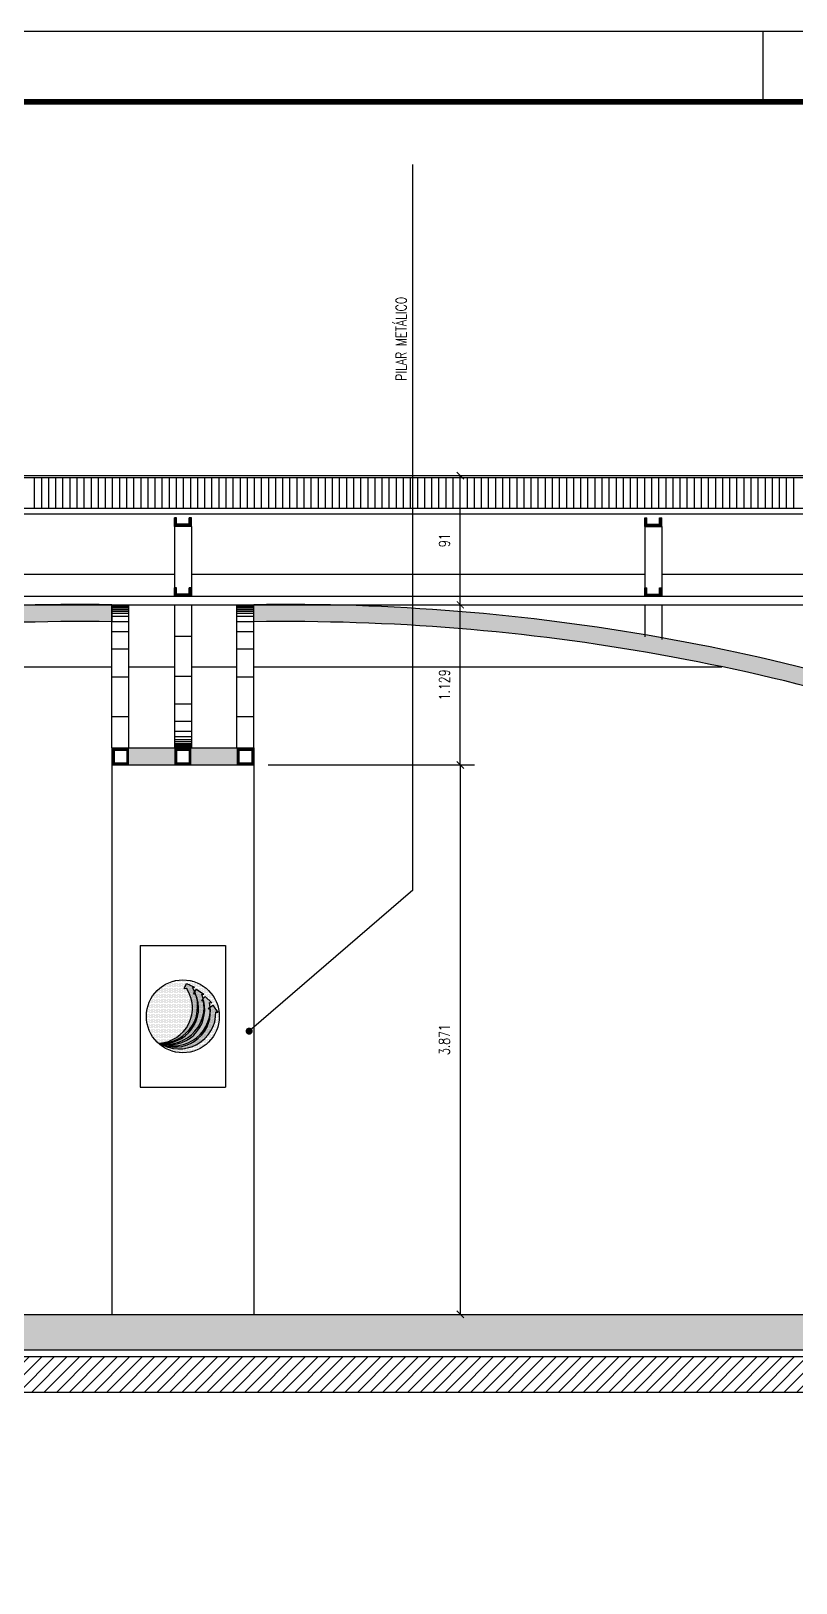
# Model space of a CAD drawing. Extents: x 231.8 to 328.5, y 64.7 to 125.7.
# Drawn here: x 294.85 to 300.24, y 82.26 to 93.19 of the extents above; entities that cross this region are included whole.
import ezdxf

# ---------------------------------------------------------------- set-up
doc = ezdxf.new("R2010")
doc.units = 0
doc.header["$LTSCALE"] = 0.1
doc.header["$MEASUREMENT"] = 0
doc.header["$PDMODE"] = 3
doc.layers.get('0').update_dxf_attribs({"linetype": 'CONTINUOUS'})
doc.layers.get('DEFPOINTS').update_dxf_attribs({"linetype": 'CONTINUOUS'})
for name, color, linetype in [('1', 7, 'CONTINUOUS'), ('ATERRO', 250, 'CONTINUOUS'), ('CALHA', 1, 'CONTINUOUS'), ('COBERTURA', 1, 'CONTINUOUS'), ('CONTRAPISO', 64, 'CONTINUOUS'), ('CONTRAPISO1', 7, 'CONTINUOUS'), ('COTAS', 1, 'CONTINUOUS'), ('ESTRUTURA_METÁLICA', 250, 'CONTINUOUS'), ('INDIC', 1, 'CONTINUOUS'), ('PISO', 250, 'CONTINUOUS'), ('PRANCHA', 15, 'CONTINUOUS'), ('TEXTO_PISO_ÁREA', 1, 'CONTINUOUS')]:
    doc.layers.add(name, color=color, linetype=linetype)
doc.styles.add('STYLE1', font='romans.shx', dxfattribs={"width": 0.75, "height": 0.075})
doc.dimstyles.get("Standard").update_dxf_attribs({"dimtxt": 0.18, "dimasz": 0.18, "dimexe": 0.18, "dimexo": 0.0625, "dimgap": 0.09, "dimtad": 0, "dimtih": 1, "dimtoh": 1, "dimdec": 4, "dimzin": 0, "dimdsep": 46, "dimtxsty": 'Standard', "dimcen": 0.09, "dimadec": 0, "dimazin": 0, "dimtfac": 1, "dimtdec": 4, "dimtofl": 0, "dimtmove": 0, "dimatfit": 3, "dimfxl": 1, "dimtolj": 1, "dimtzin": 0, "dimarcsym": 0})

# ---------------------------------------------------------------- blocks, each defined once
blk = doc.blocks.new('LOGO2')
h = blk.add_hatch()
h.set_pattern_fill('DOTS', color=142, scale=0.1406047053533399, style=0)
h.set_pattern_definition([(0, (-113.5994668632571, -38.83720869109546), (0.004393897042291872, 0.008787794084583744), [0, -0.008787794084583744])])
h.paths.add_polyline_path([(-0.2568859004041713, 0, 1), (0.2568859004041997, 0, 1)])
h.paths.add_polyline_path([(-0.1669609380720374, -0.1885907443810311, 4.985629517762175e-05), (-0.1669114954071347, -0.1885879678172273, -9.302417994409689e-05), (-0.1670032412278601, -0.1885770110675082, 1.169002428223269e-05), (-0.166993032744017, -0.188583585936513, 3.165775487583334e-05)], flags=16)
h.paths.add_polyline_path([(0.08928511587282628, 0.1577615561193255), (0.074148812675503, 0.1583604855545389), (0.08340909513259476, 0.1728039796749528, -0.01555125069868688)], flags=16)
h.paths.add_polyline_path([(0.131526413042792, 0.1106614895159481), (0.1579616549080924, 0.1392912022845252), (0.2036073131861258, 0.09492120699624707), (0.1887709578084582, 0.0981610170533429, -0.04833962993037491), (0.1931100041027207, 0.04825538017178133), (0.1936666366125337, 0.04802609960434268, -0.5803245749399369), (-0.1666919044182009, -0.1887739768360035, 0.0001785599994759803), (-0.1665207511369715, -0.1888454372163579, 0.5803612599674147), (0.1469139580413525, 0.1073013163622392)])
at = {"layer": '1'}
blk.add_hatch(color=96, dxfattribs=at).paths.add_polyline_path([(0.06804305880763195, 0.2031286689538376), (0.08308842789404025, 0.2051903864791171), (0.02496509862629637, 0.2311499934937586), (0.009992056236313829, 0.1951737448390247), (0.02559638007062404, 0.1973120578132352, -0.5803612599674859), (-0.1668323892957631, -0.18858350486272, 0.5321307491778821), (0.08928511587282628, 0.1577615561193255), (0.074148812675503, 0.1583604855545389), (0.08340909513259476, 0.1728039796749528, 0.03276374935495142)])
h = blk.add_hatch(color=240, dxfattribs=at)
edge = h.paths.add_edge_path()
edge.add_line((0.07414881267538931, 0.1583604855544536), (0.0951809932916774, 0.1911649036138243))
edge.add_line((0.0951809932916774, 0.1911649036138101), (0.1478706084356531, 0.1554433826846235))
edge.add_line((0.1478706084356531, 0.1554433826846235), (0.1326965087947372, 0.156043807689926))
edge.add_arc((-0.1104470408379825, 0.06486315131633091), 0.2596780657366896, -102.58885146852668, 20.556422306076627, ccw=False)
edge.add_arc((-0.1375113962388355, 0.05798195211325208), 0.2483165142426628, 263.1693987395513, 383.6862751512488)
edge.add_line((0.089886649569479, 0.1577377539906024), (0.07414881267553142, 0.1583604855545246))
h = blk.add_hatch(color=96, dxfattribs=at)
h.paths.add_polyline_path([(0.1579616549080924, 0.1392912022845394), (0.1426951303509441, 0.1227573564709701, -0.01490974080014694), (0.1456955902310426, 0.1075673709413252), (0.1469139580413525, 0.1073013163622392, -0.5803612599674779), (-0.1665207511369999, -0.1888454372163579, 0.5321307491778573), (0.1931100041027491, 0.04825538017176711), (0.1791035428115606, 0.05402473308602396), (0.1927672941813512, 0.0644011126133961, 0.03276374935493968), (0.1887709578084298, 0.0981610170533429), (0.2036073131861258, 0.09492120699624707)])
h.paths.add_polyline_path([(0.1426951303509441, 0.1227573564709701), (0.1315264130428204, 0.1106614895160334), (0.1456955902310426, 0.1075673709413252, 0.01490974080014694)], flags=16)
h = blk.add_hatch(color=240, dxfattribs=at)
edge = h.paths.add_edge_path()
edge.add_line((0.2332809749576086, 0.03170869482769945), (0.2473224113931849, 0.02592493542299223))
edge.add_line((0.2473224113932133, 0.02592493542299223), (0.2101369900131829, 0.07759182073945681))
edge.add_line((0.2101369900131544, 0.07759182073945681), (0.1791035428115322, 0.05402473308600975))
edge.add_line((0.1791035428115322, 0.05402473308602396), (0.1936666366143527, 0.04802609960360371))
edge.add_arc((-0.05416931935579328, 0.03258491522956319), 0.2483165142426628, -116.9517254616157, 3.5651509498642895, ccw=False)
edge.add_arc((-0.02638959647447336, 0.02973583952520187), 0.2596780657366896, 237.2900243303021, 360.4352981046857)
at = {"color": 142}
blk.add_circle((0, 0), 0.2568859004041864, dxfattribs=at)
at = {"layer": '1', "color": 96}
for p, q in [((0.009992056236228564, 0.195173744838911), (0.02496509862626795, 0.2311499934937444)), ((0.02496509862626795, 0.2311499934937444), (0.08308842789398341, 0.2051903864791171)), ((0.009992056236370672, 0.1951737448390389), (0.02559638007065246, 0.1973120578132352)), ((0.06804305880760353, 0.2031286689538376), (0.08308842789398341, 0.2051903864791171)), ((0.1315264130427636, 0.1106614895159481), (0.1579616549080924, 0.1392912022845252)), ((0.1315264130429341, 0.110661489516005), (0.1469139580413241, 0.1073013163622392)), ((0.1579616549080924, 0.1392912022845252), (0.2036073131861258, 0.09492120699624707)), ((0.1887709578084298, 0.0981610170533429), (0.2036073131861258, 0.09492120699624707))]:
    blk.add_line(p, q, dxfattribs=at)
at = {"layer": '1', "color": 240}
for p, q in [((0.07414881267538931, 0.1583604855544536), (0.0951809932916774, 0.1911649036138101)), ((0.07414881267553142, 0.1583604855545246), (0.089886649569479, 0.1577377539906024)), ((0.0951809932916774, 0.1911649036138101), (0.1478706084356531, 0.1554433826846235)), ((0.1326965087947372, 0.156043807689926), (0.1478706084356531, 0.1554433826846235)), ((0.1791035428115322, 0.05402473308602396), (0.2101369900131544, 0.07759182073945681)), ((0.1791035428115322, 0.05402473308602396), (0.1936666366143243, 0.0480260996035895)), ((0.2101369900131544, 0.07759182073945681), (0.2473224113931849, 0.02592493542299223)), ((0.2332809749576086, 0.03170869482769945), (0.2473224113931849, 0.02592493542299223))]:
    blk.add_line(p, q, dxfattribs=at)
for centre, radius, start, end in [((-0.1375113962388355, 0.05798195211325208), 0.2483165142426628, 263.1693987395513, 23.68627515124875), ((-0.1104470408380109, 0.06486315131633091), 0.2596780657366896, 257.4111485314732, 20.55642230607669), ((-0.05416931935579328, 0.03258491522956319), 0.2483165142426628, 243.0482745383843, 3.565150949864321), ((-0.02638959647444494, 0.02973583952520187), 0.2596780657366896, 237.2900243303021, 0.4352981046857129)]:
    blk.add_arc(centre, radius, start, end, dxfattribs=at)
at = {"layer": '1', "color": 96}
for centre, radius, start, end in [((-0.1554145695912723, 0.0708434236122315), 0.2596780657366896, 267.4799417415421, 30.62521551614551), ((-0.1808590513038837, 0.0593365306296505), 0.2483165142426628, 273.2381919496201, 33.75506836131757), ((-0.09440537502706547, 0.04876866963368798), 0.2483165142426628, 253.1170677484373, 13.63394416013477), ((-0.06655539490418505, 0.05082021609673859), 0.2596780657366896, 247.3588175403592, 10.50409131496271)]:
    blk.add_arc(centre, radius, start, end, dxfattribs=at)
blk = doc.blocks.new('_ARCHTICK')
at = {"color": 0, "linetype": 'ByBlock', "const_width": 0.15}
blk.add_lwpolyline([(-0.5, -0.5), (0.5, 0.5)], dxfattribs=at)
blk = doc.blocks.new('*D207')
at = {"color": 1, "linetype": 'ByBlock'}
for p, q in [((296.5164198995582, 88.02217440926498), (297.9717275605192, 88.02217440926498)), ((297.8717275605192, 88.02217440926498), (297.8717275605192, 84.15081035262688)), ((296.5164198995581, 84.15081035262688), (297.9717275605192, 84.15081035262688))]:
    blk.add_line(p, q, dxfattribs=at)
at = {"layer": 'DEFPOINTS', "color": 0, "linetype": 'ByBlock'}
for p in [(296.4164198995582, 88.02217440926498), (296.4164198995581, 84.15081035262688), (297.8717275605192, 84.15081035262688)]:
    blk.add_point(p, dxfattribs=at)
at = {"color": 1, "linetype": 'ByBlock', "xscale": 0.05, "yscale": 0.05, "zscale": 0.05}
for p, rotation in [((297.8717275605192, 88.02217440926498), 90), ((297.8717275605192, 84.15081035262688), 270)]:
    blk.add_blockref('_ARCHTICK', p, dxfattribs=dict(at, rotation=rotation))
at = {"color": 60, "linetype": 'ByBlock', "insert": (297.7592275605192, 86.08649238094593), "char_height": 0.075, "attachment_point": 5, "rotation": 90, "style": 'STYLE1'}
blk.add_mtext('\\A1;3.871', dxfattribs=at)
blk = doc.blocks.new('*D208')
at = {"color": 1, "linetype": 'ByBlock'}
blk.add_line((297.8717275605192, 88.02217440926498), (297.8717275605192, 89.15081035262685), dxfattribs=at)
at = {"layer": 'DEFPOINTS', "color": 0, "linetype": 'ByBlock'}
for p in [(297.8717275605192, 89.15081035262685), (297.8717275605192, 89.15081035262685), (297.8717275605192, 88.02217440926498)]:
    blk.add_point(p, dxfattribs=at)
at = {"color": 1, "linetype": 'ByBlock', "xscale": 0.05, "yscale": 0.05, "zscale": 0.05}
for p, rotation in [((297.8717275605192, 89.15081035262685), 90), ((297.8717275605192, 88.02217440926498), 270)]:
    blk.add_blockref('_ARCHTICK', p, dxfattribs=dict(at, rotation=rotation))
at = {"color": 60, "linetype": 'ByBlock', "insert": (297.7592275605192, 88.58649238094591), "char_height": 0.075, "attachment_point": 5, "rotation": 90, "style": 'STYLE1'}
blk.add_mtext('\\A1;1.129', dxfattribs=at)
blk = doc.blocks.new('*D209')
at = {"color": 1, "linetype": 'ByBlock'}
blk.add_line((297.8717275605192, 89.15081035262685), (297.8717275605192, 90.06081035262311), dxfattribs=at)
at = {"layer": 'DEFPOINTS', "color": 0, "linetype": 'ByBlock'}
for p in [(297.8717275605192, 90.06081035262311), (297.8717275605192, 90.06081035262311), (297.8717275605192, 89.15081035262685)]:
    blk.add_point(p, dxfattribs=at)
at = {"color": 1, "linetype": 'ByBlock', "xscale": 0.05, "yscale": 0.05, "zscale": 0.05}
for p, rotation in [((297.8717275605192, 90.06081035262311), 90), ((297.8717275605192, 89.15081035262685), 270)]:
    blk.add_blockref('_ARCHTICK', p, dxfattribs=dict(at, rotation=rotation))
at = {"color": 60, "linetype": 'ByBlock', "insert": (297.7592275605192, 89.60581035262497), "char_height": 0.075, "attachment_point": 5, "rotation": 90, "style": 'STYLE1'}
blk.add_mtext('\\A1;91', dxfattribs=at)

msp = doc.modelspace()

# ---------------------------------------------------------------- hatches: boundary and pattern name
at = {"layer": 'ATERRO'}
h = msp.add_hatch(dxfattribs=at)
h.set_pattern_fill('ANSI31', color=256, scale=0.5, style=0)
h.set_pattern_definition([(45, (0, 0), (-0.04419417382415922, 0.04419417382415922), [])])
h.paths.add_polyline_path([(308.0617266940718, 83.85081035262671), (282.6034071976659, 83.85081035262705), (282.6034071976659, 83.60081035262705), (308.002934392641, 83.60081035262671)])
at = {"layer": 'CONTRAPISO1'}
h = msp.add_hatch(dxfattribs=at)
h.set_pattern_fill('AR-CONC', color=256, scale=0.02, style=0)
h.set_pattern_definition([(50, (0, 0), (0.1434520365201507, -0.01255042699651902), [0.015, -0.165]), (355, (0, 0), (-0.0277502667226, 0.1504384267400024), [0.012, -0.132]), (100.4514, (0.011954336, -0.001045868), (0.1157018763428043, 0.1378879084121907), [0.012748038, -0.1402284224]), (46.18420000000001, (0, 0.04), (0.2134482097251289, -0.03310380286580362), [0.0225, -0.2475]), (96.6356, (0.017787349, 0.0372413386), (0.1869325411097407, 0.1948235741800884), [0.0191220576, -0.2103426]), (351.1842, (0, 0.04), (0.1869323890267254, 0.1948237201850649), [0.018, -0.198]), (21, (0.02, 0.03), (0.1193814104236923, -0.08052377813306777), [0.015, -0.165]), (326.0000000000001, (0.02, 0.03), (0.04866306638431635, 0.1450300090093706), [0.012, -0.132]), (71.4514, (0.0299484466, 0.0232896788), (0.168044525716298, 0.06450609934199047), [0.012748038, -0.1402284224]), (37.50000000000001, (0, 0), (0.002431971063458134, 0.0665787707662623), [0, -0.1304, 0, -0.134, 0, -0.1325]), (7.499999999999999, (0, 0), (0.05261390748842972, 0.07888234237647206), [0, -0.0764, 0, -0.1274, 0, -0.0505]), (327.5, (-0.0446, 0), (0.1067644872344818, -0.00451097434687596), [0, -0.05, 0, -0.156, 0, -0.207]), (317.5, (-0.0646, 0), (0.1166372338684772, 0.02002099646646353), [0, -0.065, 0, -0.1036, 0, -0.147])])
h.paths.add_polyline_path([(308.1322774557886, 84.15081035262686), (283.6564198995582, 84.15081035262688), (283.6564198995582, 84.05081035262685), (282.6034071976659, 84.05081035262684), (282.6034071976659, 83.90081035262705), (308.073485154358, 83.90081035262705)])
at = {"layer": 'ESTRUTURA_METÁLICA'}
for points in [[(295.976419899558, 89.76350714826393), (295.9614198995581, 89.7635071482639), (295.961419899558, 89.71820789453719), (295.8714198995581, 89.71820789453727), (295.8714198995581, 89.76350714826393), (295.856419899558, 89.76350714826395), (295.856419899558, 89.70320789453726), (295.9764198995581, 89.70320789453723)], [(299.1714198995581, 89.76350714826383), (299.1864198995581, 89.7635071482638), (299.1864198995581, 89.71820789453709), (299.2764198995581, 89.71820789453717), (299.2764198995581, 89.76350714826383), (299.2914198995582, 89.76350714826386), (299.2914198995582, 89.70320789453716), (299.171419899558, 89.70320789453713)], [(295.976419899558, 89.27110960634991), (295.9614198995581, 89.27110960634988), (295.961419899558, 89.22581035262317), (295.8714198995581, 89.22581035262326), (295.8714198995581, 89.27110960634991), (295.856419899558, 89.27110960634994), (295.856419899558, 89.21081035262324), (295.9764198995581, 89.21081035262321)], [(299.1714198995581, 89.27110960634981), (299.1864198995581, 89.27110960634978), (299.1864198995581, 89.22581035262307), (299.2764198995581, 89.22581035262316), (299.2764198995581, 89.27110960634981), (299.2914198995582, 89.27110960634984), (299.2914198995582, 89.21081035262314), (299.171419899558, 89.21081035262311)], [(295.416419899558, 89.03079601913512), (295.416419899558, 89.15081035262686), (294.9532056577293, 89.15081035262686, 0.088120320529027), (289.7864198995582, 88.15081035262314), (289.7864198995582, 88.14217440926498), (289.7864198995582, 88.02217440926128, -0.09669370616896684)], [(296.8796341413873, 89.15081035262685), (296.4164198995582, 89.15081035262685), (296.4164198995582, 89.03079601913512, -0.09669370616896623), (302.046419899558, 88.02217440926128), (302.046419899558, 88.14217440926498), (302.046419899558, 88.15081035262314, 0.08812032052901991)]]:
    msp.add_hatch(color=256, dxfattribs=at).paths.add_polyline_path(points)
h = msp.add_hatch(color=256, dxfattribs=at)
h.paths.add_polyline_path([(296.4164198995581, 88.14217440926498), (296.296419899558, 88.142174409265), (295.5364198995582, 88.14217440926498), (295.416419899558, 88.14217440926498), (295.416419899558, 88.02217440926498), (295.5364198995582, 88.02217440926498), (296.296419899558, 88.02217440926498), (296.4164198995582, 88.02217440926498)])
h.paths.add_polyline_path([(295.5214198995582, 88.03717440926498), (295.4314198995581, 88.03717440926499), (295.431419899558, 88.12717440926498), (295.5214198995582, 88.12717440926498)], flags=16)
h.paths.add_polyline_path([(295.871419899558, 88.127174409265), (295.9614198995581, 88.12717440926498), (295.9614198995582, 88.03717440926498), (295.871419899558, 88.03717440926498)], flags=16)
h.paths.add_polyline_path([(296.311419899558, 88.127174409265), (296.4014198995581, 88.12717440926498), (296.4014198995582, 88.03717440926498), (296.311419899558, 88.03717440926498)], flags=16)
h = msp.add_hatch(color=256, dxfattribs=at)
h.paths.add_polyline_path([(295.5364198995582, 88.14217440926501), (295.416419899558, 88.14217440926498), (295.416419899558, 88.02217440926498), (295.5364198995582, 88.02217440926498)])
h.paths.add_polyline_path([(295.5214198995582, 88.03717440926499), (295.4314198995581, 88.03717440926499), (295.431419899558, 88.12717440926498), (295.5214198995582, 88.127174409265)], flags=16)
h = msp.add_hatch(color=256, dxfattribs=at)
h.paths.add_polyline_path([(295.9764198995582, 88.14217440926498), (295.856419899558, 88.142174409265), (295.8564198995581, 88.02217440926498), (295.9764198995581, 88.02217440926498)])
h.paths.add_polyline_path([(295.9614198995581, 88.12717440926498), (295.9614198995582, 88.03717440926498), (295.8714198995581, 88.03717440926498), (295.8714198995581, 88.12717440926501)], flags=16)
h = msp.add_hatch(color=256, dxfattribs=at)
h.paths.add_polyline_path([(296.4164198995582, 88.14217440926498), (296.296419899558, 88.142174409265), (296.296419899558, 88.02217440926498), (296.4164198995581, 88.02217440926498)])
h.paths.add_polyline_path([(296.4014198995581, 88.12717440926498), (296.4014198995582, 88.03717440926498), (296.311419899558, 88.03717440926498), (296.311419899558, 88.12717440926501)], flags=16)

# ---------------------------------------------------------------- linework, layer by layer
at = {"layer": 'ATERRO'}
for p, q in [((308.0617266940717, 83.8508103526267), (282.6034071976659, 83.85081035262705)), ((308.002934392641, 83.60081035262671), (282.6034071976659, 83.60081035262705))]:
    msp.add_line(p, q, dxfattribs=at)
at = {"layer": 'CALHA'}
for p, q in [((295.8564198995581, 89.36483529043365), (292.6614198995582, 89.36483529043362)), ((299.1714198995581, 89.36483529043366), (295.9764198995581, 89.36483529043365)), ((302.4864198995581, 89.36483529043366), (299.2914198995581, 89.36483529043366))]:
    msp.add_line(p, q, dxfattribs=at)
at = {"layer": 'COBERTURA'}
for p, q in [((309.5184409941994, 90.04513454422238), (283.1714198995584, 90.04513454422231)), ((294.8714198995609, 89.82883133983849), (294.8714198995609, 90.04513454421935)), ((294.9214198995609, 89.82883133983849), (294.921419899561, 90.04513454421935)), ((294.9714198995609, 89.82883133983849), (294.9714198995609, 90.04513454421935)), ((295.021419899561, 89.82883133983849), (295.021419899561, 90.04513454421935)), ((295.071419899561, 89.82883133983849), (295.071419899561, 90.04513454421935)), ((295.1214198995609, 89.82883133983849), (295.121419899561, 90.04513454421935)), ((295.171419899561, 89.82883133983849), (295.171419899561, 90.04513454421935)), ((295.2214198995609, 89.82883133983849), (295.2214198995611, 90.04513454421935)), ((295.271419899561, 89.82883133983849), (295.271419899561, 90.04513454421935)), ((295.321419899561, 89.82883133983849), (295.3214198995611, 90.04513454421935)), ((295.371419899561, 89.82883133983849), (295.371419899561, 90.04513454421935)), ((295.421419899561, 89.82883133983849), (295.4214198995611, 90.04513454421935)), ((295.4714198995611, 89.82883133983849), (295.4714198995611, 90.04513454421935)), ((295.521419899561, 89.82883133983849), (295.5214198995611, 90.04513454421935)), ((295.5714198995611, 89.82883133983849), (295.5714198995611, 90.04513454421935)), ((295.621419899561, 89.82883133983849), (295.6214198995611, 90.04513454421935)), ((295.6714198995611, 89.82883133983849), (295.6714198995611, 90.04513454421935)), ((295.7214198995611, 89.82883133983849), (295.7214198995612, 90.04513454421935)), ((295.7714198995611, 89.82883133983849), (295.7714198995611, 90.04513454421935)), ((295.8214198995611, 89.82883133983849), (295.8214198995612, 90.04513454421935)), ((295.8714198995611, 89.82883133983849), (295.8714198995611, 90.04513454421935)), ((295.9214198995611, 89.82883133983849), (295.9214198995612, 90.04513454421935)), ((295.9714198995612, 89.82883133983809), (295.9714198995612, 90.04513454421895)), ((296.0214198995611, 89.82883133983809), (296.0214198995612, 90.04513454421895)), ((296.0714198995612, 89.82883133983809), (296.0714198995612, 90.04513454421895)), ((296.1214198995611, 89.82883133983809), (296.1214198995612, 90.04513454421895)), ((296.1714198995612, 89.82883133983809), (296.1714198995612, 90.04513454421895)), ((296.2214198995612, 89.82883133983809), (296.2214198995612, 90.04513454421895)), ((296.2714198995612, 89.82883133983809), (296.2714198995612, 90.04513454421895)), ((296.3214198995612, 89.82883133983809), (296.3214198995612, 90.04513454421895)), ((296.3714198995613, 89.82883133983798), (296.3714198995613, 90.04513454421884)), ((296.4214198995612, 89.82883133983798), (296.4214198995613, 90.04513454421884)), ((296.4714198995613, 89.82883133983798), (296.4714198995613, 90.04513454421884)), ((296.5214198995612, 89.82883133983798), (296.5214198995613, 90.04513454421884)), ((296.5714198995612, 89.82883133983798), (296.5714198995613, 90.04513454421884)), ((296.6214198995613, 89.82883133983798), (296.6214198995613, 90.04513454421884)), ((296.6714198995613, 89.82883133983798), (296.6714198995613, 90.04513454421884)), ((296.7214198995613, 89.82883133983798), (296.7214198995613, 90.04513454421884)), ((296.7714198995613, 89.82883133983786), (296.7714198995614, 90.04513454421873)), ((296.8214198995613, 89.82883133983786), (296.8214198995613, 90.04513454421873)), ((296.8714198995613, 89.82883133983786), (296.8714198995614, 90.04513454421873)), ((296.9214198995613, 89.82883133983786), (296.9214198995613, 90.04513454421873)), ((296.9714198995613, 89.82883133983786), (296.9714198995614, 90.04513454421873)), ((297.0214198995614, 89.82883133983786), (297.0214198995614, 90.04513454421873)), ((297.0714198995614, 89.82883133983786), (297.0714198995614, 90.04513454421873)), ((297.1214198995614, 89.82883133983786), (297.1214198995614, 90.04513454421873)), ((297.1714198995614, 89.82883133983775), (297.1714198995614, 90.04513454421861)), ((297.2214198995614, 89.82883133983775), (297.2214198995615, 90.04513454421861)), ((297.2714198995615, 89.82883133983775), (297.2714198995615, 90.04513454421861)), ((297.3214198995615, 89.82883133983775), (297.3214198995615, 90.04513454421861)), ((297.3714198995615, 89.82883133983775), (297.3714198995615, 90.04513454421861)), ((297.4214198995615, 89.82883133983775), (297.4214198995616, 90.04513454421861)), ((297.4714198995615, 89.82883133983775), (297.4714198995615, 90.04513454421861)), ((297.5214198995615, 89.82883133983775), (297.5214198995616, 90.04513454421861)), ((297.5714198995615, 89.82883133983775), (297.5714198995615, 90.04513454421861)), ((297.6214198995615, 89.82883133983775), (297.6214198995616, 90.04513454421861)), ((297.6714198995616, 89.82883133983775), (297.6714198995616, 90.04513454421861)), ((297.7214198995616, 89.82883133983775), (297.7214198995616, 90.04513454421861)), ((297.7714198995616, 89.82883133983775), (297.7714198995616, 90.04513454421861)), ((297.8214198995616, 89.82883133983775), (297.8214198995616, 90.04513454421861)), ((297.8714198995616, 89.82883133983775), (297.8714198995616, 90.04513454421861)), ((297.9214198995616, 89.82883133983775), (297.9214198995617, 90.04513454421861)), ((297.9714198995616, 89.82883133983775), (297.9714198995616, 90.04513454421861)), ((298.0214198995616, 89.82883133983775), (298.0214198995617, 90.04513454421861)), ((298.0714198995616, 89.82883133983775), (298.0714198995616, 90.04513454421861)), ((298.1214198995617, 89.82883133983775), (298.1214198995617, 90.04513454421861)), ((298.1714198995617, 89.82883133983775), (298.1714198995617, 90.04513454421861)), ((298.2214198995617, 89.82883133983775), (298.2214198995617, 90.04513454421861)), ((298.2714198995617, 89.82883133983775), (298.2714198995617, 90.04513454421861)), ((298.3214198995616, 89.82883133983775), (298.3214198995618, 90.04513454421861)), ((298.3714198995617, 89.82883133983775), (298.3714198995617, 90.04513454421861)), ((298.4214198995617, 89.82883133983775), (298.4214198995618, 90.04513454421861)), ((298.4714198995617, 89.82883133983775), (298.4714198995617, 90.04513454421861)), ((298.5214198995617, 89.82883133983775), (298.5214198995618, 90.04513454421861)), ((298.5714198995618, 89.82883133983775), (298.5714198995618, 90.04513454421861)), ((298.6214198995618, 89.82883133983775), (298.6214198995618, 90.04513454421861)), ((298.6714198995618, 89.82883133983775), (298.6714198995618, 90.04513454421861)), ((298.7214198995617, 89.82883133983775), (298.7214198995619, 90.04513454421861)), ((298.7714198995618, 89.82883133983735), (298.7714198995618, 90.04513454421821)), ((298.8214198995618, 89.82883133983735), (298.8214198995618, 90.04513454421821)), ((298.8714198995618, 89.82883133983735), (298.8714198995618, 90.04513454421821)), ((298.9214198995618, 89.82883133983735), (298.9214198995618, 90.04513454421821)), ((298.9714198995618, 89.82883133983735), (298.9714198995619, 90.04513454421821)), ((299.0214198995618, 89.82883133983735), (299.0214198995619, 90.04513454421821)), ((299.0714198995619, 89.82883133983735), (299.0714198995619, 90.04513454421821)), ((299.1214198995618, 89.82883133983735), (299.1214198995619, 90.04513454421821)), ((299.1714198995619, 89.82883133983724), (299.1714198995619, 90.0451345442181)), ((299.2214198995619, 89.82883133983724), (299.2214198995619, 90.0451345442181)), ((299.2714198995619, 89.82883133983724), (299.2714198995619, 90.0451345442181)), ((299.3214198995619, 89.82883133983724), (299.3214198995619, 90.0451345442181)), ((299.3714198995619, 89.82883133983724), (299.3714198995619, 90.0451345442181)), ((299.4214198995619, 89.82883133983724), (299.421419899562, 90.0451345442181)), ((299.471419899562, 89.82883133983724), (299.471419899562, 90.0451345442181)), ((299.5214198995619, 89.82883133983724), (299.521419899562, 90.0451345442181)), ((299.5714198995619, 89.82883133983712), (299.571419899562, 90.04513454421799)), ((299.6214198995619, 89.82883133983712), (299.6214198995619, 90.04513454421799)), ((299.671419899562, 89.82883133983712), (299.671419899562, 90.04513454421799)), ((299.721419899562, 89.82883133983712), (299.721419899562, 90.04513454421799)), ((299.7714198995619, 89.82883133983712), (299.771419899562, 90.04513454421799)), ((299.821419899562, 89.82883133983712), (299.821419899562, 90.04513454421799)), ((299.871419899562, 89.82883133983712), (299.8714198995621, 90.04513454421799)), ((299.921419899562, 89.82883133983712), (299.921419899562, 90.04513454421799)), ((299.971419899562, 89.82883133983701), (299.9714198995621, 90.04513454421787)), ((300.021419899562, 89.82883133983701), (300.021419899562, 90.04513454421787)), ((300.071419899562, 89.82883133983701), (300.0714198995621, 90.04513454421787)), ((300.1214198995621, 89.82883133983701), (300.1214198995621, 90.04513454421787)), ((300.1714198995621, 89.82883133983701), (300.1714198995621, 90.04513454421787)), ((300.2214198995621, 89.82883133983701), (300.2214198995621, 90.04513454421787)), ((309.4675731414297, 89.82883133984144), (283.1714198995583, 89.82883133984144)), ((309.45811945636, 89.78863183735693), (283.1714198995583, 89.78863183735696))]:
    msp.add_line(p, q, dxfattribs=at)
at = {"layer": 'CONTRAPISO'}
for p, q in [((283.6564198995582, 84.15081035262688), (308.1322774557885, 84.15081035262686)), ((282.6034071976659, 83.90081035262705), (308.0734851543579, 83.90081035262705))]:
    msp.add_line(p, q, dxfattribs=at)
at = {"layer": 'COTAS', "const_width": 0.025}
msp.add_lwpolyline([(296.3709285565376, 86.14649238094593, 1), (296.3959285565376, 86.14649238094593, 1)], format="xyb", close=True, dxfattribs=at)
at = {"layer": 'ESTRUTURA_METÁLICA'}
for p, q in [((283.1464198995583, 90.06081035262308), (309.52212746161, 90.06081035262311)), ((295.8714198995581, 89.7635071482639), (295.8564198995581, 89.76350714826393)), ((295.856419899558, 89.70320789453723), (295.856419899558, 89.76350714826393)), ((295.856419899558, 89.70320789453723), (295.8564198995581, 89.21081035262324)), ((295.9764198995581, 89.70320789453723), (295.8564198995581, 89.70320789453726)), ((295.871419899558, 89.71820789453724), (295.871419899558, 89.76350714826393)), ((295.9614198995581, 89.71820789453722), (295.871419899558, 89.71820789453724)), ((295.9614198995581, 89.71820789453722), (295.9614198995581, 89.76350714826393)), ((295.9764198995581, 89.76350714826393), (295.9614198995581, 89.76350714826393)), ((295.9764198995581, 89.70320789453723), (295.9764198995581, 89.76350714826393)), ((295.9764198995581, 89.70320789453723), (295.9764198995581, 89.21081035262324)), ((299.1714198995581, 89.70320789453713), (299.1714198995581, 89.76350714826383)), ((299.1714198995581, 89.76350714826383), (299.1864198995581, 89.76350714826383)), ((299.1714198995581, 89.70320789453713), (299.1714198995581, 89.21081035262314)), ((299.1714198995581, 89.70320789453713), (299.2914198995581, 89.70320789453716)), ((299.1864198995581, 89.71820789453712), (299.1864198995581, 89.76350714826383)), ((299.1864198995581, 89.71820789453712), (299.2764198995582, 89.71820789453714)), ((299.2764198995581, 89.7635071482638), (299.2914198995581, 89.76350714826383)), ((299.2764198995582, 89.71820789453714), (299.2764198995582, 89.76350714826383)), ((299.2914198995582, 89.70320789453713), (299.2914198995582, 89.76350714826383)), ((299.2914198995582, 89.70320789453713), (299.2914198995581, 89.21081035262314)), ((295.8714198995581, 89.27110960634988), (295.8564198995581, 89.27110960634991)), ((295.856419899558, 89.21081035262321), (295.856419899558, 89.27110960634991)), ((295.871419899558, 89.22581035262323), (295.871419899558, 89.27110960634991)), ((295.9614198995581, 89.2258103526232), (295.9614198995581, 89.27110960634991)), ((295.9764198995581, 89.27110960634991), (295.9614198995581, 89.27110960634991)), ((295.9764198995581, 89.21081035262321), (295.9764198995581, 89.27110960634991)), ((299.1714198995581, 89.21081035262311), (299.1714198995581, 89.27110960634981)), ((299.1714198995581, 89.27110960634981), (299.1864198995581, 89.27110960634981)), ((299.1864198995581, 89.2258103526231), (299.1864198995581, 89.27110960634981)), ((299.2764198995581, 89.27110960634978), (299.2914198995581, 89.27110960634981)), ((299.2764198995582, 89.22581035262313), (299.2764198995582, 89.27110960634981)), ((299.2914198995582, 89.21081035262311), (299.2914198995582, 89.27110960634981)), ((283.1564198995582, 89.21081035263065), (309.3222336367472, 89.21081035263063)), ((283.1564198995582, 89.15081035262686), (309.308123484403, 89.15081035262685)), ((295.416419899558, 88.14217440926498), (295.416419899558, 89.15081035262685)), ((295.5364198995582, 88.142174409265), (295.5364198995582, 89.15081035262685)), ((295.9764198995581, 89.21081035262321), (295.8564198995581, 89.21081035262324)), ((295.8564198995581, 89.15081035262683), (295.856419899558, 88.14217440926498)), ((295.9614198995581, 89.2258103526232), (295.871419899558, 89.22581035262323)), ((295.9764198995582, 89.15081035262685), (295.9764198995582, 88.14217440926498)), ((296.296419899558, 88.142174409265), (296.296419899558, 89.15081035262685)), ((296.4164198995582, 88.14217440926498), (296.4164198995582, 89.15081035262685)), ((299.1714198995581, 89.21081035262311), (299.2914198995581, 89.21081035262314)), ((299.1714198995581, 89.15081035262311), (299.1714198995581, 88.92612580988394)), ((299.1864198995581, 89.2258103526231), (299.2764198995582, 89.22581035262313)), ((299.2914198995581, 89.15081035262314), (299.291419899558, 88.90630127832098)), ((292.1192605014253, 88.71440073817834), (295.416419899558, 88.71440073817834)), ((295.5364198995582, 88.71440073817834), (295.8564198995581, 88.71440073817836)), ((295.9764198995582, 88.71440073817834), (296.296419899558, 88.71440073817834)), ((296.4164198995582, 88.71440073817834), (299.7135792976908, 88.71440073817834)), ((295.416419899558, 88.14217440926498), (295.5364198995582, 88.142174409265)), ((295.416419899558, 88.14217440926498), (295.4164198995581, 84.15081035262688)), ((295.431419899558, 88.12717440926497), (295.5214198995582, 88.127174409265)), ((295.431419899558, 88.12717440926497), (295.4314198995581, 88.03717440926499)), ((295.4314198995581, 88.03717440926499), (295.5214198995582, 88.03717440926498)), ((295.5214198995582, 88.127174409265), (295.5214198995582, 88.03717440926498)), ((295.5364198995582, 88.14217440926498), (296.296419899558, 88.14217440926498)), ((295.8564198995581, 88.142174409265), (295.9764198995581, 88.14217440926498)), ((295.871419899558, 88.127174409265), (295.9614198995582, 88.12717440926498)), ((295.871419899558, 88.127174409265), (295.871419899558, 88.03717440926498)), ((295.871419899558, 88.03717440926498), (295.9614198995581, 88.03717440926498)), ((295.9614198995582, 88.12717440926498), (295.9614198995581, 88.03717440926498)), ((296.296419899558, 88.142174409265), (296.4164198995581, 88.14217440926498)), ((296.311419899558, 88.127174409265), (296.311419899558, 88.03717440926498)), ((296.311419899558, 88.127174409265), (296.4014198995582, 88.12717440926498)), ((296.311419899558, 88.03717440926498), (296.4014198995581, 88.03717440926498)), ((296.4014198995582, 88.12717440926498), (296.4014198995581, 88.03717440926498)), ((296.4164198995582, 88.14217440926498), (296.4164198995581, 84.15081035262688)), ((295.416419899558, 88.02217440926498), (295.5364198995582, 88.02217440926498)), ((295.5364198995582, 88.02217440926498), (296.296419899558, 88.02217440926498)), ((295.8564198995581, 88.02217440926498), (295.9764198995581, 88.02217440926498)), ((296.296419899558, 88.02217440926498), (296.4164198995581, 88.02217440926498)), ((295.6164198995581, 86.75081035262687), (295.6164198995581, 85.75081035262686)), ((295.6164198995581, 86.75081035262687), (296.2164198995581, 86.75081035262687)), ((296.2164198995581, 86.75081035262687), (296.2164198995581, 85.75081035262687)), ((295.6164198995581, 85.75081035262686), (296.2164198995581, 85.75081035262687)), ((295.4164198995581, 84.15081035262688), (296.416419899558, 84.15081035262688))]:
    msp.add_line(p, q, dxfattribs=at)
for centre, radius, start, end in [((295.1848127785209, 74.10630844406205), 15.04628457577523, 89.1180125183305, 111.0256450510706), ((296.6480270205952, 74.10630844406205), 15.04628457577523, 68.97435494892942, 90.88198748166953), ((295.1848127785209, 74.10630844406205), 14.92628457577523, 89.11092120507826, 111.2028064738231), ((296.6480270205952, 74.10630844406205), 14.92628457577523, 68.79719352617688, 90.88907879492173)]:
    msp.add_arc(centre, radius, start, end, dxfattribs=at)
at = {"layer": 'INDIC'}
for q in [(297.5373851809525, 92.25393384506768), (296.3834285565376, 86.14649238094593)]:
    msp.add_line((297.5373851809525, 87.14029264902786), q, dxfattribs=at)
at = {"layer": 'PISO'}
msp.add_line((295.4164198995582, 89.15081035262308), (295.4164198995582, 89.03079601913521), dxfattribs=at)
at = {"layer": 'PISO', "color": 1}
for p, q in [((295.416419899558, 89.1488521778929), (295.5364198995582, 89.1488521778929)), ((295.416419899558, 89.14637593762006), (295.5364198995582, 89.14637593762006)), ((295.416419899558, 89.1419415226128), (295.5364198995582, 89.1419415226128)), ((295.416419899558, 89.13750710760557), (295.5364198995582, 89.13750710760557)), ((295.416419899558, 89.12863849490044), (295.5364198995582, 89.12863849490044)), ((296.296419899558, 89.14885217789293), (296.4164198995581, 89.14885217789293)), ((296.296419899558, 89.14637593762009), (296.4164198995581, 89.14637593762009)), ((296.296419899558, 89.14194152261283), (296.4164198995581, 89.14194152261283)), ((296.296419899558, 89.1375071076056), (296.4164198995581, 89.1375071076056)), ((296.296419899558, 89.12863849490047), (296.4164198995581, 89.12863849490047)), ((295.416419899558, 89.11866116978881), (295.5364198995582, 89.11866116978881)), ((295.416419899558, 89.10646663717357), (295.5364198995582, 89.10646663717357)), ((295.416419899558, 89.09205511436404), (295.5364198995582, 89.09205511436404)), ((295.416419899558, 89.06988325663717), (295.5364198995582, 89.06988325663717)), ((295.416419899558, 89.03219116369426), (295.5364198995582, 89.03219116369426)), ((296.296419899558, 89.11866116978884), (296.4164198995581, 89.11866116978884)), ((296.296419899558, 89.1064666371736), (296.4164198995581, 89.1064666371736)), ((296.296419899558, 89.09205511436407), (296.4164198995581, 89.09205511436407)), ((296.296419899558, 89.0698832566372), (296.4164198995581, 89.0698832566372)), ((296.296419899558, 89.03219116369429), (296.4164198995581, 89.03219116369429)), ((295.416419899558, 88.9634588176287), (295.5364198995582, 88.9634588176287)), ((295.8564198995581, 88.92924006904671), (295.9764198995581, 88.92924006904671)), ((296.296419899558, 88.96345881762873), (296.4164198995581, 88.96345881762873)), ((295.416419899558, 88.84040543099773), (295.5364198995582, 88.84040543099773)), ((296.296419899558, 88.84040543099776), (296.4164198995581, 88.84040543099776)), ((295.416419899558, 88.64418506598459), (295.5364198995582, 88.64418506598459)), ((295.8564198995581, 88.64879969590721), (295.9764198995581, 88.64879969590721)), ((296.296419899558, 88.64418506598462), (296.4164198995581, 88.64418506598462)), ((295.416419899558, 88.36374469284509), (295.5364198995582, 88.36374469284509)), ((295.8564198995581, 88.45257933089407), (295.9764198995581, 88.45257933089407)), ((296.296419899558, 88.36374469284512), (296.4164198995581, 88.36374469284512)), ((295.8564198995581, 88.3295259442631), (295.9764198995581, 88.3295259442631)), ((295.8564198995581, 88.26079359819754), (295.9764198995581, 88.26079359819754)), ((295.8564198995581, 88.22310150525463), (295.9764198995581, 88.22310150525463)), ((295.8564198995581, 88.20092964752776), (295.9764198995581, 88.20092964752776)), ((295.8564198995581, 88.18651812471823), (295.9764198995581, 88.18651812471823)), ((295.8564198995581, 88.174323592103), (295.9764198995581, 88.174323592103)), ((295.8564198995581, 88.16434626699136), (295.9764198995581, 88.16434626699136)), ((295.8564198995581, 88.15547765428623), (295.9764198995581, 88.15547765428623)), ((295.8564198995581, 88.151043239279), (295.9764198995581, 88.151043239279)), ((295.8564198995581, 88.14660882427174), (295.9764198995581, 88.14660882427174)), ((295.8564198995581, 88.1441325839989), (295.9764198995581, 88.1441325839989))]:
    msp.add_line(p, q, dxfattribs=at)
at = {"layer": 'PRANCHA', "color": 250}
for p, q in [((280.5027850869815, 93.19375751288332), (328.5027850869824, 93.19375751288331)), ((300.0027850869815, 93.19375751288297), (300.0027850869815, 92.69375751288297))]:
    msp.add_line(p, q, dxfattribs=at)
at = {"layer": 'PRANCHA', "color": 250, "const_width": 0.04}
msp.add_lwpolyline([(328.0027850869815, 92.69375751288297), (281.0027850869815, 92.69375751288355), (281.0027850869815, 65.19375751288344), (328.0027850869834, 65.19375751288285), (328.0027850869815, 92.69375751288297)], dxfattribs=at)

# ---------------------------------------------------------------- block references
at = {"layer": 'COTAS'}
msp.add_blockref('LOGO2', (295.916419899558, 86.25081035262687), dxfattribs=at)

# ---------------------------------------------------------------- texts
at = {"layer": 'TEXTO_PISO_ÁREA', "style": 'STYLE1', "width": 0.75}
msp.add_text('PILAR METÁLICO', height=0.075, rotation=90, dxfattribs=at).set_placement((297.4922156794696, 90.72894090055546))

# ---------------------------------------------------------------- dimensions: what is measured, and where the dimension line sits
at = {"layer": 'COTAS'}
dim = msp.add_linear_dim(base=(297.8717275605192, 90.06081035262311), p1=(297.8717275605192, 89.15081035262685), p2=(297.8717275605192, 90.06081035262311), angle=90, text='91', dimstyle='Standard', override={"dimtxt": 0.075, "dimasz": 0.05, "dimexe": 0.1, "dimexo": 0.1, "dimgap": 0.075, "dimtad": 1, "dimtih": 0, "dimtoh": 0, "dimdec": 3, "dimtxsty": 'STYLE1', "dimblk1": 'ARCHTICK', "dimblk2": 'ARCHTICK', "dimsah": 1, "dimcen": 0, "dimclrd": 1, "dimclre": 1, "dimclrt": 60, "dimtdec": 3, "dimtofl": 1}, dxfattribs=at)
dim.commit()
dim.dimension.update_dxf_attribs({"geometry": '*D209', "text_midpoint": (297.7592275605192, 89.60581035262497)})
for base, p1, p2, picture, middle in [((297.8717275605192, 89.15081035262685), (297.8717275605192, 88.02217440926498), (297.8717275605192, 89.15081035262685), '*D208', (297.7592275605192, 88.58649238094591)), ((297.8717275605192, 84.15081035262688), (296.4164198995582, 88.02217440926498), (296.4164198995581, 84.15081035262688), '*D207', (297.7592275605192, 86.08649238094593))]:
    dim = msp.add_linear_dim(base=base, p1=p1, p2=p2, angle=90, dimstyle='Standard', override={"dimtxt": 0.075, "dimasz": 0.05, "dimexe": 0.1, "dimexo": 0.1, "dimgap": 0.075, "dimtad": 1, "dimtih": 0, "dimtoh": 0, "dimdec": 3, "dimtxsty": 'STYLE1', "dimblk1": 'ARCHTICK', "dimblk2": 'ARCHTICK', "dimsah": 1, "dimcen": 0, "dimclrd": 1, "dimclre": 1, "dimclrt": 60, "dimtdec": 3, "dimtofl": 1}, dxfattribs=at)
    dim.commit()
    dim.dimension.update_dxf_attribs({"geometry": picture, "text_midpoint": middle})

doc.saveas('drawing.dxf')
